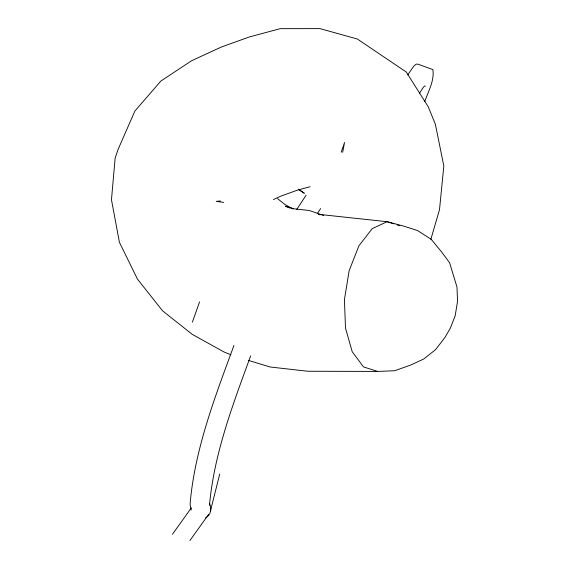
<?xml version="1.0" encoding="UTF-8"?>
<svg xmlns="http://www.w3.org/2000/svg" width="569" height="569" viewBox="0 0 569 569"><rect width="100%" height="100%" fill="white"/><g stroke="black" fill="none" stroke-linecap="round" stroke-linejoin="round"><path stroke-width="0.85" d="M209.492 503.636L209.484 505.222C214.108 453.507 232.97 404.339 250.63 355.917M342.694 152.236L344.529 142.499L341.194 152.25M210.295 511.616L219.741 474.02M430.854 239.329L439.503 209.677L443.834 165.977L435.37 124.248L428.237 106.773L406.273 72.021L357.289 38.991L319.949 28.614L280.19 28.67L249.45 36.928L221.405 46.999L191.625 60.712L160.828 81.083L134.867 111.076L117.939 149.775L115.13 158.196L111.467 199.74L119.419 242.302L137.442 279.073L162.535 310.795L192.258 334.366L223.973 351.969L230.9 354.772M192.393 322.139L199.555 301.876M233.951 345.433C215.189 396.429 195.139 448.23 190.188 502.74L190.174 505.123L191.276 510.052M424.716 101.623C428.244 91.41 434.631 80.578 432.845 69.56L417.802 64.155L416.167 64.141L413.67 66.296L407.76 74.873M419.46 93.288L423.464 87.1L424.659 86.075L425.441 86.075M296.577 209.684L306.136 195.195M317.267 213.667L320.632 208.574M172.457 534.277L191.333 507.882M189.918 540.55L208.617 514.39M205.537 517.818C210.921 515.414 211.789 508.572 209.677 503.615M273.426 199.563L281.157 195.999L297.658 190.074L310.105 186.732M220.502 201.006L216.263 201.355L223.745 202.415M248.29 360.362L270.19 367.005L307.829 371.258L377.667 371.422L394.609 370.76L410.711 365.035L423.613 359.082L435.42 349.786L444.858 337.602L450.292 328.249L455.179 315.774L457.533 301.335L456.992 287.125L449.602 262.75L441.615 251.982L431.195 239.293L417.454 230.509L403.762 226.149L387.148 221.711L318.462 214.314L320.141 214.862M393.819 223.837L387.148 221.711L372.254 228.596L358.904 245.822L349.131 270.78L344.423 299.657L345.504 328.071L352.197 351.685L363.499 366.913L377.667 371.422M397.155 224.904L399.651 225.701M323.619 215.438L309.408 210.53L293.796 208.773L285.375 206.22L289.991 208.09M293.127 209.029L284.884 204.449L277.565 198.652M298.334 189.299L304.344 193.268L298.583 189.257"/></g></svg>
